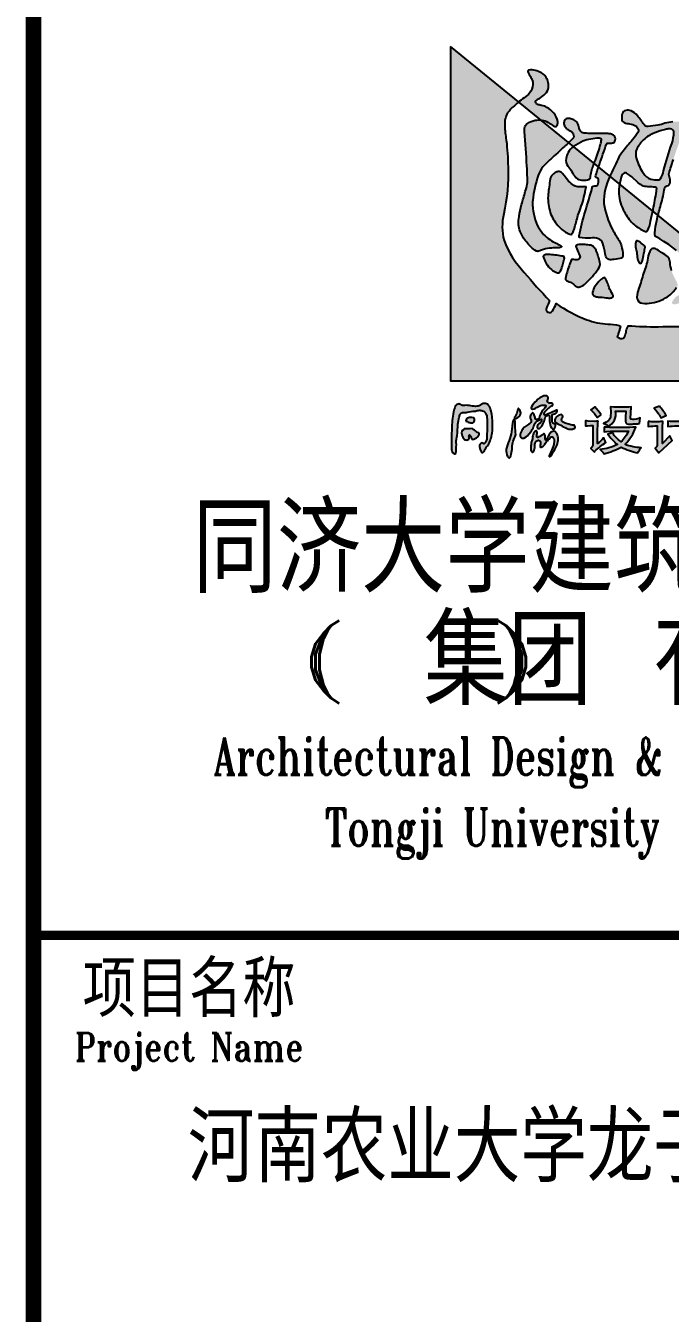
# Model space of a CAD drawing. Header units: millimetres. Extents: x 2998490 to 15040601, y 444546 to 7822218.
# Drawn here: x 14234667 to 14238809, y 7514736 to 7523007 of the extents above; entities that cross this region are included whole.
import ezdxf
from ezdxf.enums import TextEntityAlignment as Align

# ---------------------------------------------------------------- set-up
doc = ezdxf.new("R2010")
doc.units = ezdxf.units.MM
doc.header["$LTSCALE"] = 2000
doc.layers.add('图框', color=7, linetype='Continuous')
doc.styles.add('TKZ1_tjhts.shx', font='tjromant.shx', dxfattribs={"bigfont": 'tjhts.shx'})
doc.styles.add('TKZ2_tjkts.shx', font='tjromant.shx', dxfattribs={"bigfont": 'tjkts.shx'})

# ---------------------------------------------------------------- blocks, each defined once
blk = doc.blocks.new('TJAD_TK_LOGO')
for points in [[(0.3088, 0.2387, -0.055111), (0.2978, 0.218, -0.399817), (0.2889, 0.2131, -0.15154), (0.2813, 0.2164, -0.301448), (0.2805, 0.2256, 0.010306), (0.2893, 0.248, -0.01851), (0.2158, 0.3296, -0.103184), (0.1567, 0.4231, -0.120959), (0.1559, 0.5005, 0.063512), (0.1683, 0.6375, 0.024265), (0.1633, 0.7157, -0.039016), (0.1589, 0.7586, -0.148803), (0.1672, 0.7952, -0.063522), (0.1899, 0.8185, -0.021561), (0.1991, 0.8269), (0, 0.9887), (0, 0.0136), (1.2, 0.0136), (0.9015, 0.2562, -0.02734), (0.8698, 0.2318, -0.056811), (0.8015, 0.1955, -0.043653), (0.7428, 0.1781, 0.070224), (0.7398, 0.1676, -0.155586), (0.7336, 0.1464, -0.268078), (0.7145, 0.1445, 0.046034), (0.7138, 0.1514, -0.10837), (0.7157, 0.158, 0.067272), (0.7193, 0.1723, 0.007869), (0.606, 0.1714, -0.018474), (0.519, 0.1742, 0.089356), (0.5135, 0.1595, -0.084297), (0.509, 0.1441, -0.378712), (0.4979, 0.1366, -0.129516), (0.4872, 0.1418, 0.010082), (0.4893, 0.1483, -0.06366), (0.4927, 0.1585, -0.047427), (0.496, 0.17, 0.412458), (0.4928, 0.175, 0.04646), (0.4591, 0.1791, -0.083304), (0.3984, 0.1918, -0.056916)], [(0.2775, 0.8514, 0.150805), (0.2864, 0.8696, 0.118181), (0.2844, 0.888, 0.061251), (0.2779, 0.9015, 0.110829), (0.2658, 0.9118, 0.065976), (0.2483, 0.9188, 0.129921), (0.2287, 0.9197, 0.40681), (0.2264, 0.9157, 0.07663), (0.2303, 0.907, -0.019502), (0.2369, 0.8958, -0.085799), (0.2406, 0.8843, -0.150999), (0.2351, 0.8585, -0.086307), (0.2248, 0.8465, -0.019332), (0.2062, 0.8326, 0.015742), (0.1991, 0.8269), (0.2636, 0.7745, -0.014783), (0.2672, 0.7742, -0.092021), (0.2852, 0.7675, -0.021612), (0.2992, 0.7583, 0.020501), (0.3016, 0.7569, -0.138406), (0.302, 0.7565, -0.004327), (0.3042, 0.7558, 0.041521), (0.3068, 0.7553, 0.017006), (0.3094, 0.7562, 0.175362), (0.3127, 0.7602, 0.115175), (0.3133, 0.7703, 0.133458), (0.3016, 0.7947, 0.090138), (0.282, 0.8113, 0.068529), (0.2674, 0.8165, -0.013934), (0.2566, 0.8189, -0.201719), (0.2496, 0.8239, -0.378426), (0.2504, 0.8307, -0.084166), (0.2598, 0.8373, 0.070184)], [(0.2636, 0.7745, 0.064867), (0.2476, 0.7736, 0.116531), (0.2256, 0.7646, 0.208218), (0.2161, 0.7503, 0.02194), (0.2164, 0.7413, -0.003556), (0.2234, 0.6402, -0.008585), (0.2249, 0.6059, -0.036626), (0.2244, 0.5869, -0.030322), (0.2188, 0.5654, 0.008639), (0.2079, 0.5277, 0.029199), (0.2005, 0.4927, 0.047639), (0.1991, 0.4689, 0.083135), (0.2032, 0.4501, 0.077424), (0.2218, 0.4185, 0.095524), (0.2514, 0.392, 0.133345), (0.2555, 0.391, 0.037671), (0.266, 0.3945, -0.074764), (0.2892, 0.4005, -0.017227), (0.3115, 0.4018, 0.103318), (0.3238, 0.4034, 0.529251), (0.3243, 0.406, 0.058891), (0.3103, 0.4144, -0.106556), (0.2722, 0.4408, -0.157893), (0.2439, 0.4997, -0.090292), (0.2406, 0.5406, -0.061166), (0.2567, 0.6121, -0.11155), (0.2702, 0.6374, -0.016825), (0.2934, 0.6606, -0.002917), (0.3335, 0.6973, 0.013927), (0.3452, 0.7082)], [(0.4736, 0.7314, 0.018572), (0.4732, 0.7314), (0.4732, 0.7318, 0.06936), (0.4703, 0.733, 0.047212), (0.46, 0.7347, 0.024282), (0.4431, 0.7352, -0.000753), (0.4115, 0.7353, -0.013374), (0.3921, 0.7358, -0.164458), (0.3817, 0.7396, -0.15617), (0.3755, 0.7508, 0.064833), (0.3714, 0.765, 0.17195), (0.3603, 0.7744, 0.077232), (0.3482, 0.7786, 0.099365), (0.3407, 0.7784, 0.128164), (0.3354, 0.7756, 0.199677), (0.3314, 0.766, 0.156287), (0.3348, 0.7545, 0.086381), (0.3434, 0.7463, 0.029794), (0.3514, 0.742, -0.218512), (0.3587, 0.7337, -0.050196), (0.3602, 0.726, -0.223734), (0.3564, 0.7197, -0.013892), (0.3452, 0.7082), (0.3589, 0.6971, -0.00619), (0.3868, 0.7123, -0.093205), (0.4339, 0.7212, -0.103421), (0.4394, 0.72, -0.384925), (0.4409, 0.717, -0.045853), (0.4384, 0.7029, -0.014561), (0.4233, 0.6576, 0.006316), (0.4195, 0.6478), (0.4323, 0.6374, -0.003465), (0.4348, 0.6445, -0.002724), (0.4557, 0.7043, -0.338072), (0.4611, 0.707, 0.005218), (0.4734, 0.7074, 0.309415), (0.4756, 0.7082, 0.132077), (0.4786, 0.7099, 0.147744), (0.4814, 0.7154, 0.135646), (0.4808, 0.7231, 0.18433)]]:
    blk.add_hatch(color=256).paths.add_polyline_path(points)
h = blk.add_hatch(color=256)
h.paths.add_polyline_path([(0.7123, 0.7547, 0.083086), (0.7078, 0.7611, 0.127732), (0.7011, 0.7644, 0.060999), (0.6727, 0.7685, 0.050289), (0.6488, 0.769, 0.061315), (0.6263, 0.7647, -0.058239), (0.6053, 0.759, -0.023274), (0.5769, 0.7559, -0.318074), (0.5654, 0.7615, -0.012807), (0.5459, 0.787, 0.176594), (0.5273, 0.8007, 0.141446), (0.5118, 0.8023, 0.254042), (0.5015, 0.7926, 0.094349), (0.5002, 0.7774, 0.272202), (0.5073, 0.7669, 0.06938), (0.523, 0.7632, -0.099001), (0.5405, 0.7575, -0.173209), (0.5486, 0.7467, -0.244282), (0.547, 0.7377, -0.042049), (0.5309, 0.7159, 0.019533), (0.5043, 0.6835, 0.074328), (0.4889, 0.6592, -0.003717), (0.4656, 0.6104), (0.4938, 0.5874, -0.03259), (0.4985, 0.6073, -0.114709), (0.5043, 0.6174), (0.5072, 0.6195), (0.5091, 0.6202), (0.5118, 0.6201), (0.5142, 0.6193), (0.5231, 0.6138), (0.5294, 0.6085), (0.5482, 0.5915), (0.5545, 0.5865), (0.5549, 0.5865, 0.137325), (0.5628, 0.5817, 0.052206), (0.5812, 0.5795, -0.039081), (0.5963, 0.5784, -0.061234), (0.5998, 0.5775, -0.389955), (0.6022, 0.5741, -0.015439), (0.6014, 0.5665, -0.009793), (0.5919, 0.5135, -0.001555), (0.5909, 0.5086), (0.6061, 0.4962, -0.005675), (0.6129, 0.5218, 0.021764), (0.6244, 0.5699, -0.037231), (0.6265, 0.5785, -0.166808), (0.6296, 0.5808, 0.014415), (0.6366, 0.5837, 0.232872), (0.6415, 0.5909, 0.087887), (0.641, 0.6009, 0.002273), (0.6378, 0.6149, -0.178357), (0.6381, 0.6188, -0.001216), (0.6509, 0.6596, -0.011476), (0.6643, 0.6991, -0.017032), (0.6756, 0.7288, -0.192629), (0.6888, 0.7399, -0.05264), (0.7021, 0.7447, 0.121865), (0.7115, 0.7475, 0.384919)])
h.paths.add_polyline_path([(0.5967, 0.7372, -0.021509), (0.6281, 0.7468, -0.053885), (0.6378, 0.7487, -0.363115), (0.652, 0.7407, -0.093078), (0.646, 0.7046, 0.023125), (0.6222, 0.6265, -0.067346), (0.6135, 0.6034, -0.278742), (0.6057, 0.5995, -0.067064), (0.5855, 0.6021, -0.223721), (0.5632, 0.6194, -0.070697), (0.543, 0.6609, -0.171192), (0.5437, 0.69, -0.090372), (0.5638, 0.7166, -0.097027)], flags=16)
h = blk.add_hatch(color=256)
h.paths.add_polyline_path([(0.4195, 0.6478), (0.3589, 0.6971, 0.122439), (0.3441, 0.6794, 0.077208), (0.3376, 0.6622, 0.221374), (0.3431, 0.6401, -0.044103), (0.3534, 0.6251, 0.092474), (0.3673, 0.6059, 0.149827), (0.383, 0.5987, 0.078107), (0.4006, 0.5996, 0.300992), (0.4085, 0.6066, 0.003448), (0.4116, 0.6244, -0.014936)])
h.paths.add_polyline_path([(0.4481, 0.5312, -0.118411), (0.4656, 0.6104), (0.4323, 0.6374, 0.013731), (0.4236, 0.6091, 0.354128), (0.4255, 0.6066, 0.149403), (0.4255, 0.6062, -0.033756), (0.429, 0.6051, -0.301225), (0.4322, 0.6016, -0.067966), (0.4306, 0.5853, -0.155357), (0.4255, 0.5826, -0.0383), (0.4175, 0.5813, 0.394404), (0.4141, 0.5771, -0.002997), (0.3933, 0.5061, 0.027314), (0.3759, 0.4366, 0.262389), (0.3769, 0.4312, 0.054171), (0.4093, 0.4301, -0.120269), (0.4322, 0.4278, -0.238212), (0.445, 0.4145, -0.030328), (0.4518, 0.3843, 0.177342), (0.4589, 0.3692, 0.189169), (0.4732, 0.3674, 0.024901), (0.4941, 0.3699, 0.43233), (0.5035, 0.3812, 0.054023), (0.4992, 0.4064, 0.072563), (0.4928, 0.4227, -0.024272), (0.4732, 0.4551, -0.09052)])
h.paths.add_polyline_path([(0.5909, 0.5086), (0.4938, 0.5874, 0.02545), (0.492, 0.5716, 0.128799), (0.5009, 0.5201, 0.044216), (0.5216, 0.4843, 0.076323), (0.548, 0.4604, 0.034366), (0.5624, 0.4519, 0.076032), (0.5722, 0.4489, 0.341488), (0.575, 0.4509, 0.069217), (0.5844, 0.4795, 0.009229)])
h.paths.add_polyline_path([(0.6061, 0.4962, 0.003269), (0.6024, 0.4814, 0.051211), (0.5967, 0.4451, 0.204101), (0.5987, 0.435, -0.011598), (0.6232, 0.4203, -0.044991), (0.6598, 0.3936, -0.200983), (0.6695, 0.3801, -0.006426), (0.6785, 0.3385, 0.079721), (0.6871, 0.3112, 0.326464), (0.6907, 0.3094, 0.087838), (0.6948, 0.3111, 0.087656), (0.7146, 0.3317, 0.286319), (0.7196, 0.3603, 0.076349), (0.7011, 0.3885, -0.160397), (0.6755, 0.4398), (0.6755, 0.4398)])
h.paths.add_polyline_path([(0.8517, 0.2966), (0.7903, 0.3465, 0.007087), (0.7769, 0.3013, 0.070922), (0.7741, 0.2754, 0.248353), (0.779, 0.265, 0.199635), (0.7954, 0.2684, -0.006886), (0.8134, 0.2746, 0.05678), (0.8467, 0.293, 0.006803)])
h = blk.add_hatch(color=256)
h.paths.add_polyline_path([(0.393, 0.5629, -0.011586), (0.3965, 0.5787, 0.253288), (0.3961, 0.5791, 0.095247), (0.3878, 0.5795, -0.0106), (0.3763, 0.5795, -0.133876), (0.3608, 0.5833, -0.082431), (0.3451, 0.5964, -0.01622), (0.3317, 0.6124, 0.042319), (0.324, 0.621, 0.140851), (0.3172, 0.6238, 0.145933), (0.3085, 0.6218, 0.038492), (0.302, 0.6178), (0.3016, 0.6178, 0.000616), (0.3, 0.6162, 0.032553), (0.2979, 0.6148, 0.095329), (0.2942, 0.6103, 0.096767), (0.2905, 0.5971, -0.001525), (0.2876, 0.5737, 0.034244), (0.285, 0.5522, 0.085899), (0.2916, 0.5041, 0.097395), (0.3137, 0.4669, 0.083463), (0.3395, 0.445, 0.098864), (0.3517, 0.4407, 0.30663), (0.3559, 0.443, 0.075685), (0.3606, 0.4535, 0.009946), (0.371, 0.4905, -0.023424), (0.3776, 0.5099, 0.034776)])
h.paths.add_polyline_path([(0.3331, 0.3723, 0.321528), (0.3303, 0.3767, 0.021484), (0.2909, 0.382, 0.022843), (0.2815, 0.3822, 0.102534), (0.2763, 0.381, 0.130045), (0.2718, 0.3783, 0.267367), (0.2712, 0.3737, -0.005872), (0.2757, 0.3643, 0.058515), (0.2798, 0.3554, 0.081344), (0.2949, 0.3383, 0.099387), (0.3095, 0.3298, 0.035917), (0.3152, 0.3284, 0.245908), (0.3185, 0.3297, 0.105203), (0.327, 0.3486, -0.034055), (0.3316, 0.3653, 0.056891)])
h.paths.add_polyline_path([(0.4315, 0.3396, 0.245812), (0.436, 0.3593, 0.065072), (0.4255, 0.3925, 0.134826), (0.4253, 0.3934, -0.114996), (0.4251, 0.3945, 0.061748), (0.4182, 0.4045, 0.16919), (0.4099, 0.4088, 0.009694), (0.3932, 0.4108, 0.017654), (0.3823, 0.4116, 0.044621), (0.3745, 0.4112, 0.15913), (0.3675, 0.4082, 0.263058), (0.3666, 0.4036, 0.037983), (0.3754, 0.3845, -0.091013), (0.3784, 0.3745, -0.183458), (0.3763, 0.3696, -0.186991), (0.3705, 0.3666, -0.076588), (0.3638, 0.3668, 0.012233), (0.357, 0.368, 0.175338), (0.3532, 0.367, 0.023216), (0.3404, 0.3302, 0.04069), (0.3358, 0.3123, 0.28537), (0.3389, 0.3059, 0.048651), (0.3472, 0.3023, -0.083296), (0.3595, 0.2951, 0.044689), (0.3674, 0.2887, 0.196761), (0.3781, 0.2876, 0.127879), (0.3954, 0.2982, 0.050671)])
h.paths.add_polyline_path([(0.4633, 0.2851, 0.013244), (0.4608, 0.2933, 0.042352), (0.4538, 0.3106, 0.086452), (0.451, 0.3142, 0.181931), (0.4475, 0.3144, 0.105167), (0.437, 0.3071, 0.063777), (0.4225, 0.2892, 0.079039), (0.415, 0.2726, 0.295118), (0.4173, 0.2626, 0.12746), (0.4262, 0.259, 0.051219), (0.4378, 0.2577, -0.006938), (0.4592, 0.2552, 0.101871), (0.4716, 0.2561, 0.282022), (0.4753, 0.2604, 0.127329), (0.4734, 0.2662), (0.4732, 0.2662, -0.004335)])
h.paths.add_polyline_path([(0.6577, 0.3076, -0.058552), (0.6453, 0.3355, -0.043685), (0.6412, 0.3591, 0.088622), (0.6365, 0.3722, 0.151789), (0.6215, 0.3846, -0.046532), (0.6062, 0.3942, 0.04555), (0.5995, 0.3981, 0.043142), (0.5967, 0.3991), (0.5966, 0.3994, 0.251715), (0.5858, 0.3963, 0.137334), (0.5764, 0.371, -0.022108), (0.5712, 0.349, 0.025269), (0.5573, 0.3052, -0.028381), (0.5499, 0.2836, 0.095667), (0.5444, 0.258, 0.266705), (0.5545, 0.2414, 0.133638), (0.5811, 0.2399, 0.117773), (0.6341, 0.259, 0.081266), (0.6603, 0.2854, 0.080524), (0.6632, 0.2917), (0.6632, 0.292), (0.6636, 0.2924), (0.6636, 0.2952), (0.6632, 0.2952, 0.059624)])
h.paths.add_polyline_path([(0.5675, 0.4064, 0.121011), (0.5636, 0.4099, 0.051248), (0.5498, 0.4198, 0.077555), (0.5447, 0.4219, 0.238499), (0.5422, 0.4212, 0.167798), (0.5412, 0.4181, 0.09655), (0.5414, 0.3999, -0.014406), (0.5433, 0.3923, -0.00033), (0.5454, 0.375, 0.1059), (0.5513, 0.3573, 0.313865), (0.5557, 0.3565, 0.231713), (0.5604, 0.3643, 0.026659), (0.5643, 0.3846, -0.007425), (0.5681, 0.3998, 0.16995)])
h.paths.add_polyline_path([(0.6788, 0.2495, 0.082015), (0.6802, 0.2581, 0.360369), (0.6746, 0.2636, 0.094324), (0.6683, 0.2635, 0.109868), (0.6658, 0.2629, -0.017853), (0.6636, 0.2619), (0.6632, 0.2619, 0.095638), (0.6515, 0.2506, 0.069381), (0.6467, 0.2423, 0.391778), (0.6489, 0.2376, 0.16265), (0.6584, 0.2374, 0.029698), (0.6632, 0.2387), (0.6636, 0.2387, 0.027865), (0.6738, 0.2427, 0.232972)])
h.paths.add_polyline_path([(0.7651, 0.3086, -0.00792), (0.7663, 0.3122, -0.04061), (0.7673, 0.3161, 0.057732), (0.7686, 0.323, 0.231089), (0.7664, 0.3309, 0.223752), (0.7548, 0.3302, 0.032861), (0.7336, 0.3152, -0.012035), (0.7156, 0.3033, 0.160241), (0.7001, 0.2874, 0.160304), (0.6998, 0.2673, 0.221951), (0.7087, 0.2557, 0.080228), (0.7255, 0.2484, 0.124433), (0.7414, 0.2473, 0.177577), (0.7482, 0.2548, 0.06059), (0.7578, 0.2826, -0.013372)])
h = blk.add_hatch(color=256)
h.paths.add_polyline_path([(0.1087, -0.0549, 0.215782), (0.0955, -0.0527, 0.067417), (0.0878, -0.0572, -0.168397), (0.0723, -0.0608, -0.018722), (0.0557, -0.0587, 0.069135), (0.0371, -0.0584, -0.211583), (0.0322, -0.0571, 0.012327), (0.0271, -0.0542, 0.18165), (0.0227, -0.0546, 0.234564), (0.0145, -0.0607, 0.06939), (0.0092, -0.0773, 0.040114), (0.004, -0.1264, 0.00862), (0.0038, -0.1509, 0.034302), (0.0033, -0.1865, 0.240525), (0.0113, -0.1992, 0.151405), (0.014, -0.1995, 0.254247), (0.0165, -0.1924, 0.038225), (0.0174, -0.1663, -0.061608), (0.0194, -0.1463, 0.026815), (0.0223, -0.1127, -0.054652), (0.0257, -0.0929, -0.028262), (0.0289, -0.0835, -0.253686), (0.0385, -0.0789, 0.007206), (0.0489, -0.0782, -0.006599), (0.0729, -0.0746, 0.009999), (0.0841, -0.0723, -0.062381), (0.0934, -0.0735, -0.15567), (0.0993, -0.0771, -0.051163), (0.1052, -0.0853, -0.102101), (0.1065, -0.0911, -0.03095), (0.1072, -0.1291, 0.010088), (0.1069, -0.1503, -0.131285), (0.1038, -0.1627, -0.019629), (0.1006, -0.1683, -0.485137), (0.0962, -0.1696, 0.001583), (0.093, -0.1677, 0.165296), (0.0875, -0.1704, 0.24859), (0.0847, -0.1785, 0.066176), (0.0882, -0.1886, 0.038595), (0.0909, -0.1945, 0.378365), (0.0951, -0.1957, 0.077759), (0.1038, -0.1826, 0.016012), (0.1121, -0.17, 0.054651), (0.1183, -0.1552, 0.087206), (0.1231, -0.1116, 0.064902), (0.1173, -0.0684, 0.144064)])
h.paths.add_polyline_path([(0.0629, -0.0931), (0.0559, -0.0934), (0.0526, -0.0942), (0.0487, -0.0957), (0.0473, -0.0971), (0.0457, -0.0999, 0.333571), (0.0462, -0.1038, 0.045952), (0.0523, -0.1067, 0.064784), (0.0622, -0.1092, 0.210865), (0.0684, -0.1072, 0.127927), (0.0706, -0.102, 0.211886), (0.0696, -0.0958, 0.12013), (0.0674, -0.0941)], flags=17)
h.paths.add_polyline_path([(0.058, -0.146, -0.039434), (0.0609, -0.152, 0.054133), (0.0642, -0.1578, 0.123184), (0.0796, -0.1504, 0.140353), (0.0842, -0.1429, 0.284617), (0.0828, -0.1391, -0.012464), (0.0763, -0.135, 0.016141), (0.0639, -0.1258, -0.029736), (0.0406, -0.1269, -0.149024), (0.0367, -0.13, 0.190304), (0.0335, -0.134, 0.089845), (0.0332, -0.143, 0.171078), (0.0413, -0.1572, 0.249801), (0.0503, -0.1586, 0.378768), (0.055, -0.1529, 0.031236), (0.054, -0.1458), (0.0561, -0.1439)], flags=17)
h.paths.add_polyline_path([(0.1936, -0.0808, -0.130766), (0.1929, -0.0832, -0.049), (0.1889, -0.0904, 0.175351), (0.1867, -0.0955, 0.389375), (0.1886, -0.0971, 0.146359), (0.1966, -0.0935, 0.079034), (0.2024, -0.0886, 0.101244), (0.205, -0.0836, 0.132531), (0.2051, -0.0769, 0.067751), (0.2031, -0.0722, 0.050259), (0.1996, -0.0676, 0.454265), (0.198, -0.0678, 0.06765), (0.196, -0.0731, 0.007561)])
h.paths.add_polyline_path([(0.189, -0.104, 0.313541), (0.1862, -0.1002, 0.335576), (0.1832, -0.1018, 0.015792), (0.1784, -0.1349, -0.057755), (0.1712, -0.1608, 0.000363), (0.1628, -0.1859, 0.094511), (0.1671, -0.2072, 0.230423), (0.1705, -0.2113, 0.369117), (0.1764, -0.2058, 0.039319), (0.18, -0.1854, -0.109188), (0.1887, -0.1489, 0.00425), (0.1908, -0.1434, 0.032369), (0.1887, -0.118, -0.025515)])
h.paths.add_polyline_path([(0.251, -0.0452, 0.093827), (0.2363, -0.0633, 0.302072), (0.2373, -0.0679, 0.296548), (0.2444, -0.0681, 0.04254), (0.259, -0.0604, -0.129019), (0.2753, -0.0571, -0.117204), (0.2785, -0.0581, -0.328405), (0.2786, -0.0608, -0.051459), (0.2703, -0.0723, 0.085646), (0.2604, -0.09, 0.031903), (0.2597, -0.0932, -0.315533), (0.2562, -0.0979, -0.134544), (0.2509, -0.099, -0.408117), (0.2479, -0.0961, 0.035639), (0.2445, -0.0851, 0.084333), (0.2416, -0.0806, 0.358627), (0.239, -0.0802, 0.227473), (0.2329, -0.092, 0.148882), (0.235, -0.0994, -0.254787), (0.2358, -0.1059, -0.110418), (0.229, -0.1131, -0.032156), (0.2173, -0.1207, 0.122106), (0.2102, -0.1279, 0.074479), (0.2035, -0.1443, 0.233421), (0.2058, -0.152, 0.316166), (0.2167, -0.1523, 0.122903), (0.2315, -0.1397, 0.056501), (0.2413, -0.1246, -0.025506), (0.2474, -0.11, -0.174643), (0.2597, -0.1006, 0.004602), (0.2657, -0.0979, -0.251477), (0.2643, -0.107, -0.130218), (0.2586, -0.1116, 0.16089), (0.2539, -0.1165, 0.172735), (0.253, -0.123, 0.448793), (0.2607, -0.1246, 0.141971), (0.272, -0.1086, 0.057248), (0.2765, -0.0945, -0.334885), (0.2836, -0.0873, -0.076773), (0.2877, -0.0871, -0.545841), (0.2894, -0.0894, -0.008092), (0.2895, -0.1045, 0.139136), (0.2949, -0.1235, 0.144746), (0.301, -0.1277, 0.355116), (0.3041, -0.1263, 0.046986), (0.3064, -0.118, 0.052614), (0.3072, -0.1148, 0.237681), (0.3057, -0.1128, 0.025436), (0.3015, -0.1114, -0.354836), (0.298, -0.1075, -0.049448), (0.2968, -0.0935, -0.035628), (0.2969, -0.0883, -0.387964), (0.3001, -0.084, -0.009611), (0.3071, -0.0814, 0.187317), (0.3113, -0.0778, 0.232403), (0.3115, -0.0721, 0.143525), (0.3105, -0.0719, 0.022411), (0.2879, -0.0821, -0.00319), (0.2795, -0.086, -0.206179), (0.276, -0.0863, -0.165764), (0.2735, -0.0838, -0.217969), (0.274, -0.0802, -0.110096), (0.2841, -0.0684, -0.031862), (0.2964, -0.0594, 0.078929), (0.2994, -0.0567, 0.264707), (0.2996, -0.0548, 0.034215), (0.298, -0.0525, 0.174735), (0.2957, -0.0516, 0.001752), (0.2917, -0.0518, -0.177458), (0.2867, -0.0505, -0.140307), (0.2831, -0.0469, -0.275752), (0.2842, -0.0412, 0.167681), (0.2852, -0.035, 0.301407), (0.2787, -0.0302, 0.08311), (0.273, -0.0304, 0.130737)])
h.paths.add_polyline_path([(0.3265, -0.1185, 0.027579), (0.3434, -0.1267, 0.154526), (0.3537, -0.1275, 0.082415), (0.3631, -0.1246, 0.312986), (0.3634, -0.1187, 0.221824), (0.3602, -0.1161, 0.031656), (0.355, -0.1158, -0.00721), (0.3422, -0.1122, -0.071904), (0.3274, -0.106, -0.267193), (0.324, -0.1005, -0.023267), (0.3278, -0.0922, 0.395574), (0.3247, -0.0851, 0.188464), (0.3166, -0.0869, 0.051998), (0.3107, -0.0902, 0.108508), (0.3062, -0.0972, 0.200123), (0.3045, -0.1041, 0.191616), (0.3078, -0.1086, -0.01282)])
h.paths.add_polyline_path([(0.3061, -0.1345, 0.188222), (0.2987, -0.1344, 0.20573), (0.2909, -0.1393, 0.018376), (0.2852, -0.1492, -0.117409), (0.2773, -0.1592, -0.060927), (0.2765, -0.1465, 0.215117), (0.2745, -0.1419, 0.470033), (0.2699, -0.1433, -0.045545), (0.2616, -0.1486, -0.074224), (0.2553, -0.1514, -0.568137), (0.252, -0.1485, -0.07678), (0.2526, -0.1441, 0.100197), (0.2529, -0.1346, 0.387299), (0.2502, -0.1327, 0.118665), (0.2478, -0.1338, 0.185429), (0.2406, -0.1469, -0.018374), (0.2387, -0.1583, 0.026924), (0.2355, -0.1694, -0.013447), (0.2349, -0.18, 0.097057), (0.2361, -0.1921, 0.277047), (0.2398, -0.1951, 0.192921), (0.2429, -0.1932, 0.125735), (0.2464, -0.1796, -0.084178), (0.2486, -0.1648, -0.292454), (0.2566, -0.1598, -0.427415), (0.2627, -0.1662, -0.039723), (0.2621, -0.1773, 0.744354), (0.2674, -0.1794, 0.173973), (0.2753, -0.1721, -0.079593), (0.2831, -0.1615, 0.037997), (0.2923, -0.1518, -0.536451), (0.3002, -0.1519, -0.220641), (0.3027, -0.1657, -0.033334), (0.3, -0.1785, -0.02197), (0.2922, -0.1962, -0.036413), (0.288, -0.2042, 0.059035), (0.2879, -0.2046, 0.221247), (0.2894, -0.2077, 0.229092), (0.2907, -0.2079, 0.104052), (0.2938, -0.2056, 0.039622), (0.3034, -0.1893, 0.031663), (0.3116, -0.1728, 0.083922), (0.3151, -0.1559, 0.095464), (0.3114, -0.1418, 0.118136)])
h.paths.add_polyline_path([(0.4291, -0.0935), (0.4405, -0.0853, 0.028783), (0.4221, -0.0627), (0.4102, -0.0715, -0.06685)])
h.paths.add_polyline_path([(0.4215, -0.1047), (0.4022, -0.1042), (0.3969, -0.1036), (0.3948, -0.1036), (0.3948, -0.1181), (0.4007, -0.1176), (0.4092, -0.1169), (0.4158, -0.1168), (0.4158, -0.1709, -0.223037), (0.4102, -0.1829, -0.003297), (0.4095, -0.1842), (0.42, -0.1936, 0.201777), (0.4221, -0.1917, -0.033526), (0.4536, -0.1659, -0.02738), (0.4473, -0.1527, -0.067274), (0.4298, -0.1697, -0.004515), (0.43, -0.112, -0.051491), (0.4312, -0.1036)])
h.paths.add_polyline_path([(0.4681, -0.0776), (0.4676, -0.0915, -0.202539), (0.4614, -0.1024, -0.066868), (0.4473, -0.1105, -0.101276), (0.4613, -0.1193, 0.145344), (0.4788, -0.1017, 0.140249), (0.4824, -0.0753, -0.003162), (0.5118, -0.0753, -0.016144), (0.5113, -0.0906, 0.052901), (0.5122, -0.1087, 0.214665), (0.5146, -0.1118, 0.093296), (0.5153, -0.1118, 0.137117), (0.5238, -0.1126, 0.000424), (0.5373, -0.1123, 0.022294), (0.5517, -0.1112), (0.5538, -0.0948), (0.5502, -0.0961), (0.5458, -0.0974), (0.5419, -0.0985), (0.5363, -0.0994), (0.5323, -0.0995), (0.5266, -0.0985), (0.5261, -0.0963), (0.5266, -0.0805), (0.5279, -0.0627), (0.5208, -0.0631), (0.5109, -0.0633), (0.4981, -0.0633), (0.4859, -0.0633), (0.4771, -0.0632), (0.4669, -0.0627)])
h.paths.add_polyline_path([(0.5056, -0.1225, -0.002263), (0.4652, -0.1224, -0.028919), (0.4487, -0.1207), (0.4487, -0.1351), (0.4568, -0.134), (0.467, -0.1332, -0.001197), (0.5012, -0.1332, 0.000411), (0.5195, -0.1332, -0.117897), (0.4977, -0.1647, -0.081518), (0.4732, -0.1382), (0.4592, -0.142, 0.067412), (0.4873, -0.1722, -0.099344), (0.4368, -0.1867, -0.117302), (0.4487, -0.1993, 0.051291), (0.4985, -0.1798, 0.052048), (0.5475, -0.1968, -0.102524), (0.5573, -0.1817, -0.086164), (0.5097, -0.1716, 0.112398), (0.5412, -0.1212, -0.018709)])
h.paths.add_polyline_path([(0.6036, -0.1181), (0.6036, -0.1747, -0.094232), (0.598, -0.1829), (0.6085, -0.1968), (0.647, -0.1609), (0.64, -0.147), (0.619, -0.1691), (0.619, -0.1241, -0.058001), (0.6207, -0.1057, 0.319569), (0.6199, -0.1049, 0.045142), (0.6064, -0.1062, 0.020451), (0.5944, -0.1061, -0.034776), (0.5777, -0.1049), (0.5777, -0.1193, -0.030546)])
h.paths.add_polyline_path([(0.6099, -0.0601), (0.5952, -0.0664, -0.049542), (0.6141, -0.0941), (0.6302, -0.0872, 0.030356)])
h.paths.add_polyline_path([(0.6595, -0.1054, -0.019379), (0.6351, -0.1042), (0.6351, -0.1193, -0.02608), (0.6603, -0.1181), (0.682, -0.1181), (0.682, -0.1729, -0.021278), (0.6806, -0.2012), (0.6974, -0.2012, -0.017067), (0.6967, -0.1716), (0.6967, -0.1181), (0.7148, -0.1181, -0.024313), (0.7409, -0.1193), (0.7409, -0.1042, -0.018656), (0.7103, -0.1055), (0.6967, -0.1055), (0.6967, -0.0765, -0.143011), (0.7016, -0.0589, 0.162811), (0.697, -0.0572, 0.035376), (0.6847, -0.0564, 0.004148), (0.6806, -0.0564, -0.046173), (0.6819, -0.0675, -0.00345), (0.682, -0.1055, -0.001359)])
h.paths.add_polyline_path([(0.7665, -0.0695), (0.7665, -0.0854), (0.8078, -0.0854), (0.8078, -0.2004), (0.8257, -0.2004), (0.8257, -0.0854), (0.867, -0.0854), (0.867, -0.0695)])
h.paths.add_polyline_path([(0.9301, -0.1569, -0.040499), (0.9291, -0.1744, -0.3078), (0.915, -0.1875, -0.189438), (0.8973, -0.1845, -0.186489), (0.89, -0.1721, -0.07743), (0.8894, -0.158), (0.8723, -0.158, 0.198241), (0.8816, -0.1938, 0.214326), (0.9098, -0.2039, 0.249549), (0.9415, -0.1907, 0.135294), (0.948, -0.1641), (0.948, -0.0695), (0.9301, -0.0695)])
h.paths.add_polyline_path([(1.0285, -0.0695), (1.0088, -0.0695), (0.9602, -0.2004), (0.9786, -0.2004), (0.9926, -0.1613), (1.0441, -0.1613), (1.0579, -0.2004), (1.0772, -0.2004)])
h.paths.add_polyline_path([(1.0186, -0.0882), (1.0389, -0.146), (0.9981, -0.146)], flags=16)
h.paths.add_polyline_path([(1.0908, -0.0695), (1.0908, -0.2004), (1.1399, -0.2004, 0.229129), (1.182, -0.1827, 0.179316), (1.1971, -0.1343, 0.181564), (1.1826, -0.0858, 0.220204), (1.1406, -0.0695)])
h.paths.add_polyline_path([(1.1086, -0.0846), (1.1391, -0.0846, -0.337188), (1.1746, -0.1078, -0.124189), (1.1773, -0.1517, -0.40123), (1.1391, -0.1844), (1.1086, -0.1844)], flags=16)
blk.add_lwpolyline([(0, 0.9887), (0, 0.0136), (1.2, 0.0136)], close=True)
for points in [[(0.6598, 0.3936, 0.044991), (0.6232, 0.4203, 0.011598), (0.5987, 0.435, -0.204101), (0.5967, 0.4451, -0.051211), (0.6024, 0.4814, -0.008944), (0.6129, 0.5218, 0.021764), (0.6244, 0.5699, -0.037231), (0.6265, 0.5785, -0.166808), (0.6296, 0.5808, 0.014415), (0.6366, 0.5837, 0.232872), (0.6415, 0.5909, 0.087887), (0.641, 0.6009, 0.002324), (0.6377, 0.6152, -0.163549), (0.6381, 0.6188, -0.001216), (0.6509, 0.6596, -0.011476)], [(0.6488, 0.769, 0.061315), (0.6263, 0.7647, -0.058239), (0.6053, 0.759, -0.023274), (0.5769, 0.7559, -0.318074), (0.5654, 0.7615, -0.012807), (0.5459, 0.787, 0.176594), (0.5273, 0.8007, 0.141446), (0.5118, 0.8023, 0.254042), (0.5015, 0.7926, 0.094349), (0.5002, 0.7774, 0.272202), (0.5073, 0.7669, 0.06938), (0.523, 0.7632, -0.099001), (0.5405, 0.7575, -0.176084), (0.5487, 0.7465, -0.238335), (0.547, 0.7377, -0.042049), (0.5309, 0.7159, 0.019533), (0.5043, 0.6835, 0.074328), (0.4889, 0.6592, -0.003717), (0.4656, 0.6104, 0.118412), (0.4481, 0.5312, 0.09052), (0.4732, 0.4551, 0.024272), (0.4928, 0.4227, -0.072563), (0.4992, 0.4064, -0.054023), (0.5035, 0.3812, -0.43233), (0.4941, 0.3699, -0.024901), (0.4732, 0.3674, -0.189169), (0.4589, 0.3692, -0.177342), (0.4518, 0.3843, 0.030328), (0.445, 0.4145, 0.238212), (0.4322, 0.4278, 0.120269), (0.4093, 0.4301, -0.054171), (0.3769, 0.4312, -0.262389), (0.3759, 0.4366, -0.027314), (0.3933, 0.5061, 0.002997), (0.4141, 0.5771, -0.42145), (0.4179, 0.5814, 0.036527), (0.4255, 0.5826, 0.155357), (0.4306, 0.5853, 0.067966), (0.4322, 0.6016, 0.301225), (0.429, 0.6051, 0.033756), (0.4255, 0.6062, -0.149403), (0.4255, 0.6066, -0.354128), (0.4236, 0.6091, -0.017197), (0.4348, 0.6445, -0.010154), (0.4348, 0.6445, -0.002724), (0.4557, 0.7043, -0.338072), (0.4611, 0.707, 0.005218), (0.4734, 0.7074, 0.309415), (0.4756, 0.7082, 0.132077), (0.4786, 0.7099, 0.147744), (0.4814, 0.7154, 0.135646), (0.4808, 0.7231, 0.18433), (0.4736, 0.7314, 0.018572), (0.4732, 0.7314), (0.4732, 0.7318, 0.071117), (0.4702, 0.733, 0.046841), (0.46, 0.7347, 0.024282), (0.4431, 0.7352, -0.000753), (0.4115, 0.7353, -0.013374), (0.3921, 0.7358, -0.164458), (0.3817, 0.7396, -0.15617), (0.3755, 0.7508, 0.064833), (0.3714, 0.765, 0.17195), (0.3603, 0.7744, 0.077232), (0.3482, 0.7786, 0.099365), (0.3407, 0.7784, 0.128164), (0.3354, 0.7756, 0.199677), (0.3314, 0.766, 0.156287), (0.3348, 0.7545, 0.086381), (0.3434, 0.7463, 0.029794), (0.3514, 0.742, -0.218512), (0.3587, 0.7337, -0.050196), (0.3602, 0.726, -0.223734), (0.3564, 0.7197, -0.027824), (0.3335, 0.6973, 0.002917), (0.2934, 0.6606, 0.016825), (0.2702, 0.6374, 0.11155), (0.2567, 0.6121, 0.061166), (0.2406, 0.5406, 0.090292), (0.2439, 0.4997, 0.157893), (0.2722, 0.4408, 0.106556), (0.3103, 0.4144, -0.057352), (0.324, 0.4062, -0.620281), (0.3238, 0.4034, -0.103318), (0.3115, 0.4018, 0.017227), (0.2892, 0.4005, 0.074764), (0.266, 0.3945, -0.037671), (0.2555, 0.391, -0.146442), (0.2511, 0.3922, -0.094541), (0.2218, 0.4185, -0.075684), (0.2035, 0.4493, -0.086697), (0.1991, 0.4689, -0.047639), (0.2005, 0.4927, -0.029199), (0.2079, 0.5277, -0.008639), (0.2188, 0.5654, 0.030322), (0.2244, 0.5869, 0.036626), (0.2249, 0.6059, 0.008585), (0.2234, 0.6402, 0.003541), (0.2164, 0.7409, -0.022961), (0.2161, 0.7503, -0.208218), (0.2256, 0.7646, -0.116531), (0.2476, 0.7736, -0.079727), (0.2672, 0.7742, -0.092021), (0.2852, 0.7675, -0.021612), (0.2992, 0.7583, 0.020501), (0.3016, 0.7569, -0.138406), (0.302, 0.7565, -0.004327), (0.3042, 0.7558, 0.041521), (0.3068, 0.7553, 0.017006), (0.3094, 0.7562, 0.218913), (0.313, 0.7614, 0.100805), (0.3133, 0.7703, 0.133458), (0.3016, 0.7947, 0.090138), (0.282, 0.8113, 0.068529), (0.2674, 0.8165, -0.013934), (0.2566, 0.8189, -0.201719), (0.2496, 0.8239, -0.33618), (0.2499, 0.8301, -0.089843), (0.2598, 0.8373, 0.067656), (0.2769, 0.8508, 0.15691), (0.2864, 0.8696, 0.118181), (0.2844, 0.888, 0.061251), (0.2779, 0.9015, 0.110829), (0.2658, 0.9118, 0.065976), (0.2483, 0.9188, 0.126476), (0.2292, 0.9198, 0.453262), (0.2264, 0.9157, 0.07663), (0.2303, 0.907, -0.019502), (0.2369, 0.8958, -0.085799), (0.2406, 0.8843, -0.150999), (0.2351, 0.8585, -0.086307), (0.2248, 0.8465, -0.019332), (0.2062, 0.8326, 0.037315), (0.1899, 0.8185, 0.063522), (0.1672, 0.7952, 0.148803), (0.1589, 0.7586, 0.039016), (0.1633, 0.7157, -0.024265), (0.1683, 0.6375, -0.063512), (0.1559, 0.5005, 0.120959), (0.1567, 0.4231, 0.103184), (0.2158, 0.3296, 0.01851), (0.2893, 0.248, -0.010306), (0.2805, 0.2256, 0.301448), (0.2813, 0.2164, 0.15154), (0.2889, 0.2131, 0.399817), (0.2978, 0.218, 0.055111), (0.3088, 0.2387, 0.056916), (0.3984, 0.1918, 0.083304), (0.4591, 0.1791, -0.046418), (0.4928, 0.175, -0.509372), (0.4955, 0.1688, 0.042269), (0.4927, 0.1585, 0.06366), (0.4893, 0.1483, -0.010082), (0.4872, 0.1418, 0.129516), (0.4979, 0.1366, 0.378712), (0.509, 0.1441, 0.084297), (0.5135, 0.1595, -0.089356), (0.519, 0.1742, 0.018474), (0.606, 0.1714, -0.007869), (0.7193, 0.1723, -0.067272)], [(0.4339, 0.7212, 0.093231), (0.3868, 0.7123, 0.00619), (0.3589, 0.6971, 0.122439), (0.3441, 0.6794, 0.077208), (0.3376, 0.6622, 0.223971), (0.3433, 0.6399, -0.043458), (0.3534, 0.6251, 0.092474), (0.3673, 0.6059, 0.149827), (0.383, 0.5987, 0.078107), (0.4006, 0.5996, 0.300992), (0.4085, 0.6066, 0.003448), (0.4116, 0.6244, -0.021253), (0.4233, 0.6576, 0.014561), (0.4384, 0.7029, 0.045853), (0.4409, 0.717, 0.360509), (0.4396, 0.7199, 0.107188), (0.4339, 0.7212, -16745.559379)], [(0.6281, 0.7468, 0.021509), (0.5967, 0.7372, 0.097027), (0.5638, 0.7166, 0.090372), (0.5437, 0.69, 0.169889), (0.5429, 0.6611, 0.071038), (0.5632, 0.6194, 0.223721), (0.5855, 0.6021, 0.067064), (0.6057, 0.5995, 0.278742), (0.6135, 0.6034, 0.067346), (0.6222, 0.6265, -0.023125), (0.646, 0.7046, 0.093078), (0.652, 0.7407, 0.363115), (0.6378, 0.7487, 0.053885), (0.6281, 0.7468, 6.810958)], [(0.3961, 0.5791, 0.094892), (0.3878, 0.5795, -0.0106), (0.3763, 0.5795, -0.133876), (0.3608, 0.5833, -0.082431), (0.3451, 0.5964, -0.01622), (0.3317, 0.6124, 0.042319), (0.324, 0.621, 0.140851), (0.3172, 0.6238, 0.145933), (0.3085, 0.6218, 0.038492), (0.302, 0.6178), (0.3016, 0.6178, 0.000616), (0.3, 0.6162, 0.031804), (0.298, 0.6148, 0.096292), (0.2942, 0.6103, 0.096767), (0.2905, 0.5971, -0.001525), (0.2876, 0.5737, 0.034244), (0.285, 0.5522, 0.085899), (0.2916, 0.5041, 0.097395), (0.3137, 0.4669, 0.083463), (0.3395, 0.445, 0.098864), (0.3517, 0.4407, 0.30663), (0.3559, 0.443, 0.075685), (0.3606, 0.4535, 0.009946), (0.371, 0.4905, -0.023424), (0.3776, 0.5099, 0.034776), (0.393, 0.5629, -0.011586), (0.3965, 0.5787, 0.266953), (0.3961, 0.5791, -9.367818)], [(0.5963, 0.5784, 0.039081), (0.5812, 0.5795, -0.052206), (0.5628, 0.5817, -0.137325), (0.5549, 0.5865), (0.5545, 0.5865), (0.5482, 0.5915), (0.5294, 0.6085), (0.5231, 0.6138), (0.5142, 0.6193), (0.5118, 0.6201), (0.5091, 0.6202), (0.5072, 0.6195), (0.5043, 0.6174, 0.11368), (0.4985, 0.6074, 0.058255), (0.492, 0.5716, 0.128799), (0.5009, 0.5201, 0.044216), (0.5216, 0.4843, 0.076323), (0.548, 0.4604, 0.034366), (0.5624, 0.4519, 0.072238), (0.5717, 0.449, 0.392565), (0.575, 0.4509, 0.069217), (0.5844, 0.4795, 0.010784), (0.5919, 0.5135, 0.009793), (0.6014, 0.5665, 0.015439), (0.6022, 0.5741, 0.389955), (0.5998, 0.5775, 0.061234), (0.5963, 0.5784, -16.613237)], [(0.5636, 0.4099, 0.051248), (0.5498, 0.4198, 0.074352), (0.545, 0.4219, 0.258738), (0.5422, 0.4212, 0.167798), (0.5412, 0.4181, 0.09655), (0.5414, 0.3999, -0.014406), (0.5433, 0.3923, -0.00033), (0.5454, 0.375, 0.1059), (0.5513, 0.3573, 0.313865), (0.5557, 0.3565, 0.231713), (0.5604, 0.3643, 0.026659), (0.5643, 0.3846, -0.007268), (0.568, 0.3995, 0.17843), (0.5675, 0.4064, 0.121011), (0.5636, 0.4099, -4.005973)], [(0.3303, 0.3767, 0.021484), (0.2909, 0.382, 0.022843), (0.2815, 0.3822, 0.102534), (0.2763, 0.381, 0.130045), (0.2718, 0.3783, 0.297474), (0.2714, 0.3732, -0.00558), (0.2757, 0.3643, 0.058515), (0.2798, 0.3554, 0.081344), (0.2949, 0.3383, 0.099387), (0.3095, 0.3298, 0.035917), (0.3152, 0.3284, 0.291616), (0.3189, 0.3302, 0.101893), (0.327, 0.3486, -0.0334), (0.3315, 0.3649, 0.055709), (0.333, 0.3718, 0.351699), (0.3303, 0.3767, 0.192035)], [(0.3745, 0.4112, 0.15913), (0.3675, 0.4082, 0.288408), (0.3667, 0.4032, 0.037176), (0.3754, 0.3845, -0.091013), (0.3784, 0.3745, -0.183458), (0.3763, 0.3696, -0.186991), (0.3705, 0.3666, -0.073503), (0.3641, 0.3668, 0.012051), (0.3574, 0.3679, 0.191959), (0.3532, 0.367, 0.023216), (0.3404, 0.3302, 0.04069), (0.3358, 0.3123, 0.28537), (0.3389, 0.3059, 0.048651), (0.3472, 0.3023, -0.083296), (0.3595, 0.2951, 0.044689), (0.3674, 0.2887, 0.196761), (0.3781, 0.2876, 0.127879), (0.3954, 0.2982, 0.050671), (0.4315, 0.3396, 0.245812), (0.436, 0.3593, 0.065072), (0.4255, 0.3925, 0.14855), (0.4253, 0.3935, -0.105311), (0.4251, 0.3945, 0.061748), (0.4182, 0.4045, 0.172152), (0.4097, 0.4088, 0.009599), (0.3932, 0.4108, 0.017654), (0.3823, 0.4116, 0.044621), (0.3745, 0.4112, 14.039162)], [(0.5995, 0.3981, 0.043142), (0.5967, 0.3991), (0.5966, 0.3994, 0.251715), (0.5858, 0.3963, 0.137334), (0.5764, 0.371, -0.022108), (0.5712, 0.349, 0.025269), (0.5573, 0.3052, -0.028381), (0.5499, 0.2836, 0.095667), (0.5444, 0.258, 0.266705), (0.5545, 0.2414, 0.133638), (0.5811, 0.2399, 0.117773), (0.6341, 0.259, 0.081266), (0.6603, 0.2854, 0.080524)], [(0.6453, 0.3355, -0.043685), (0.6412, 0.3591, 0.088622), (0.6365, 0.3722, 0.151789), (0.6215, 0.3846, -0.046532), (0.6062, 0.3942, 0.04555), (0.5995, 0.3981, -0.637022)], [(0.4475, 0.3144, 0.105167), (0.437, 0.3071, 0.063777), (0.4225, 0.2892, 0.079039), (0.415, 0.2726, 0.295118), (0.4173, 0.2626, 0.12746), (0.4262, 0.259, 0.051219), (0.4378, 0.2577, -0.006938), (0.4592, 0.2552, 0.096731), (0.471, 0.2559, 0.313514), (0.4753, 0.2604, 0.118262), (0.4736, 0.2658), (0.4736, 0.2661), (0.4732, 0.2662, -0.004335), (0.4633, 0.2851, 0.013244), (0.4608, 0.2933, 0.040921), (0.4541, 0.31, 0.09847), (0.451, 0.3142, 0.181931), (0.4475, 0.3144, 6.785247)], [(0.1979, -0.068, 0.064778), (0.196, -0.0731, 0.007561), (0.1936, -0.0808, -0.130766), (0.1929, -0.0832, -0.049), (0.1889, -0.0904, 0.145283), (0.1868, -0.0946, 0.551757), (0.1886, -0.0971, 0.146359), (0.1966, -0.0935, 0.079034), (0.2024, -0.0886, 0.101244), (0.205, -0.0836, 0.132531), (0.2051, -0.0769, 0.09128), (0.2022, -0.0707, 0.033188), (0.1998, -0.0677, 0.58845), (0.1979, -0.068, 1.283189)], [(0.4405, -0.0853, 0.028783), (0.4221, -0.0627), (0.4102, -0.0715, -0.06685), (0.4291, -0.0935), (0.4405, -0.0853)], [(0.6099, -0.0601), (0.5952, -0.0664, -0.049542), (0.6141, -0.0941), (0.6302, -0.0872, 0.030356), (0.6099, -0.0601, -0.367543)], [(0.7016, -0.0589, 0.162811), (0.697, -0.0572, 0.035376), (0.6847, -0.0564, 0.004148), (0.6806, -0.0564, -0.046173), (0.6819, -0.0675, -0.00345), (0.682, -0.1055, -0.001359), (0.6595, -0.1054, -0.019379), (0.6351, -0.1042), (0.6351, -0.1193, -0.02608), (0.6603, -0.1181), (0.682, -0.1181), (0.682, -0.1729, -0.021278), (0.6806, -0.2012), (0.6974, -0.2012, -0.017067), (0.6967, -0.1716), (0.6967, -0.1181), (0.7151, -0.1181, -0.024106), (0.7409, -0.1193), (0.7409, -0.1042, -0.018656), (0.7103, -0.1055), (0.6967, -0.1055), (0.6967, -0.0765, -0.143011), (0.7016, -0.0589, -0.556347)], [(0.0674, -0.0941), (0.0629, -0.0931), (0.0559, -0.0934), (0.0526, -0.0942), (0.0487, -0.0957), (0.0473, -0.0971), (0.0457, -0.0999), (0.0457, -0.0999, 0.333571), (0.0462, -0.1038, 0.045952), (0.0523, -0.1067, 0.064784), (0.0622, -0.1092, 0.210865), (0.0684, -0.1072, 0.127927), (0.0706, -0.102, 0.211886), (0.0696, -0.0958, 0.12013), (0.0674, -0.0941, 0.205248)], [(0.1832, -0.1018, 0.015792), (0.1784, -0.1349, -0.057755), (0.1712, -0.1608, 0.000363), (0.1628, -0.1859, 0.094511), (0.1671, -0.2072, 0.230423), (0.1705, -0.2113, 0.369117), (0.1764, -0.2058, 0.039319), (0.18, -0.1854, -0.109188), (0.1887, -0.1489, 0.00425), (0.1908, -0.1434, 0.032369), (0.1887, -0.118, -0.024093), (0.189, -0.1048, 0.365167), (0.1862, -0.1002, 0.335576), (0.1832, -0.1018, -4.82272)], [(0.324, -0.1005, -0.023267), (0.3278, -0.0922, 0.395574), (0.3247, -0.0851, 0.188464), (0.3166, -0.0869, 0.051998), (0.3107, -0.0902, 0.108508), (0.3062, -0.0972, 0.200123), (0.3045, -0.1041, 0.239968), (0.3091, -0.1093, -0.011966), (0.3265, -0.1185, 0.026796), (0.3429, -0.1265, 0.16248), (0.3537, -0.1275, 0.082415), (0.3631, -0.1246, 0.312986), (0.3634, -0.1187, 0.221824), (0.3602, -0.1161, 0.031656), (0.355, -0.1158, -0.00721), (0.3422, -0.1122, -0.071904), (0.3274, -0.106, -0.267193), (0.324, -0.1005, -1.034673)], [(0.4312, -0.1036), (0.4215, -0.1047), (0.4022, -0.1042), (0.3969, -0.1036), (0.3948, -0.1036), (0.3948, -0.1036), (0.3948, -0.1181), (0.4007, -0.1176), (0.4092, -0.1169), (0.4158, -0.1168), (0.4158, -0.171, -0.221898), (0.4102, -0.1829, -0.003297), (0.4095, -0.1842), (0.42, -0.1936, 0.201777), (0.4221, -0.1917, -0.033526), (0.4536, -0.1659, -0.02738), (0.4473, -0.1527, -0.067274), (0.4298, -0.1697, -0.004515), (0.43, -0.112, -0.051491), (0.4312, -0.1036, 1.276431)], [(0.0406, -0.1269), (0.0406, -0.1269, -0.149024), (0.0367, -0.13, 0.190304), (0.0335, -0.134, 0.089845), (0.0332, -0.143, 0.171078), (0.0413, -0.1572, 0.249801), (0.0503, -0.1586, 0.403637), (0.0549, -0.1524, 0.029133), (0.054, -0.1458), (0.0561, -0.1439), (0.058, -0.146, -0.039434), (0.0609, -0.152, 0.054133), (0.0642, -0.1578, 0.123184), (0.0796, -0.1504, 0.129726), (0.084, -0.1436, 0.403849), (0.0819, -0.1386, -0.010847), (0.0763, -0.135, 0.016141), (0.0639, -0.1258, -0.029736), (0.0406, -0.1269, 49.864195)], [(0.2478, -0.1338, 0.185682), (0.2406, -0.1469, -0.018341), (0.2387, -0.1583, 0.026924), (0.2355, -0.1694, -0.013447), (0.2349, -0.18, 0.093363), (0.236, -0.1917, 0.304335), (0.2398, -0.1951, 0.291554), (0.2438, -0.1916, 0.117574), (0.2464, -0.1787, -0.079063), (0.2486, -0.1648, -0.300592), (0.2569, -0.1598, -0.368552), (0.2626, -0.1652, -0.043209), (0.2621, -0.1773, 0.744354), (0.2674, -0.1794, 0.177438), (0.2754, -0.1719, -0.078291), (0.2831, -0.1615, 0.039946), (0.2927, -0.1512, -0.451499), (0.2998, -0.1514, -0.230308), (0.3027, -0.1657, -0.033334), (0.3, -0.1785, -0.02197), (0.2922, -0.1962, -0.034481), (0.2883, -0.2038, 0.327695), (0.2882, -0.2061, 0.128468), (0.2894, -0.2077, 0.229092), (0.2907, -0.2079, 0.151567), (0.2948, -0.2041, 0.035943), (0.3034, -0.1893, 0.031663), (0.3116, -0.1728, 0.083922), (0.3151, -0.1559, 0.095464), (0.3114, -0.1418, 0.118136), (0.3061, -0.1345, 0.188222), (0.2987, -0.1344, 0.20573), (0.2909, -0.1393, 0.021251), (0.2844, -0.1508, -0.101043), (0.2773, -0.1592, -0.060927), (0.2765, -0.1465, 0.215117), (0.2745, -0.1419, 0.470033), (0.2699, -0.1433, -0.045545), (0.2616, -0.1486, -0.074224), (0.2553, -0.1514, -0.417651), (0.2521, -0.1497, -0.097649), (0.2526, -0.1441, 0.097114), (0.253, -0.1349, 0.421439), (0.2502, -0.1327, 0.118665), (0.2478, -0.1338, 0.480434)], [(0.4487, -0.1206), (0.4487, -0.1351), (0.4568, -0.134), (0.467, -0.1332, -0.001197), (0.5012, -0.1332, 0.000411), (0.5195, -0.1332, -0.117897), (0.4977, -0.1647, -0.081518), (0.4732, -0.1382), (0.4592, -0.142, 0.067412), (0.4873, -0.1722, -0.099344), (0.4368, -0.1867, -0.117302), (0.4487, -0.1993, 0.051291), (0.4985, -0.1798, 0.052048), (0.5475, -0.1968, -0.102524), (0.5573, -0.1817, -0.086164), (0.5097, -0.1716, 0.112398), (0.5412, -0.1212, -0.018709), (0.5056, -0.1225, -0.002263), (0.4652, -0.1224, -0.029288), (0.4485, -0.1206, -12.247816)]]:
    blk.add_lwpolyline(points, format="xyb")
for points in [[(0.273, -0.0304, 0.130737), (0.251, -0.0452, 0.088699), (0.2369, -0.0622, 0.387064), (0.2373, -0.0679, 0.296548), (0.2444, -0.0681, 0.04254), (0.259, -0.0604, -0.129019), (0.2753, -0.0571, -0.117204), (0.2785, -0.0581, -0.328405), (0.2786, -0.0608, -0.051459), (0.2703, -0.0723, 0.085646), (0.2604, -0.09, 0.042347), (0.2595, -0.0943, -0.257362), (0.2562, -0.0979, -0.134544), (0.2509, -0.099, -0.408117), (0.2479, -0.0961, 0.033303), (0.2447, -0.0858, 0.096312), (0.2416, -0.0806, 0.428215), (0.2386, -0.0805, 0.197066), (0.233, -0.0907, 0.173607), (0.235, -0.0994, -0.254787), (0.2358, -0.1059, -0.110418), (0.229, -0.1131, -0.032156), (0.2173, -0.1207, 0.123756), (0.2101, -0.1281, 0.067355), (0.2039, -0.1428, 0.278531), (0.2058, -0.152, 0.316166), (0.2167, -0.1523, 0.122903), (0.2315, -0.1397, 0.056501), (0.2413, -0.1246, -0.025506), (0.2474, -0.11, -0.174643), (0.2597, -0.1006, 0.004602), (0.2657, -0.0979, -0.251477), (0.2643, -0.107, -0.130218), (0.2586, -0.1116, 0.16089), (0.2539, -0.1165, 0.172735), (0.253, -0.123, 0.448793), (0.2607, -0.1246, 0.141971), (0.272, -0.1086, 0.060529), (0.2766, -0.0936, -0.306995), (0.2836, -0.0873, -0.076773), (0.2877, -0.0871, -0.332365), (0.2894, -0.0882, -0.00874), (0.2895, -0.1045, 0.139136), (0.2949, -0.1235, 0.144746), (0.301, -0.1277, 0.411443), (0.3043, -0.1258, 0.044065), (0.3064, -0.118, 0.052614), (0.3072, -0.1148, 0.288852), (0.3052, -0.1126, 0.027434), (0.3007, -0.1112, -0.22073), (0.2982, -0.1087, -0.053716), (0.2968, -0.0935, -0.048058), (0.2971, -0.0866, -0.264203), (0.3001, -0.084, -0.009366), (0.3069, -0.0815, 0.189138), (0.3112, -0.0779, 0.23794), (0.3115, -0.0721, 0.298753), (0.3095, -0.0723, 0.021447), (0.2879, -0.0821, -0.00319), (0.2795, -0.086, -0.206179), (0.276, -0.0863, -0.165764), (0.2735, -0.0838, -0.217969), (0.274, -0.0802, -0.110096), (0.2841, -0.0684, -0.031862), (0.2964, -0.0594, 0.078929), (0.2994, -0.0567, 0.347861), (0.2993, -0.0542, 0.026782), (0.298, -0.0525, 0.206765), (0.2952, -0.0516, 0.001894), (0.291, -0.0518, -0.151169), (0.2867, -0.0505, -0.140307), (0.2831, -0.0469, -0.275752), (0.2842, -0.0412, 0.167681), (0.2852, -0.035, 0.301407), (0.2787, -0.0302, 0.08311)], [(0.0841, -0.0723, -0.064608), (0.0938, -0.0736, -0.148081), (0.0993, -0.0771, -0.051163), (0.1052, -0.0853, -0.102101), (0.1065, -0.0911, -0.03095), (0.1072, -0.1291, 0.010316), (0.1069, -0.1508, -0.114991), (0.1044, -0.1617, -0.026322), (0.0999, -0.1693, -0.36855), (0.0962, -0.1696, 0.001583), (0.093, -0.1677, 0.165296), (0.0875, -0.1704, 0.284311), (0.085, -0.1796, 0.058684), (0.0882, -0.1886, 0.035482), (0.0906, -0.194, 0.42388), (0.0951, -0.1957, 0.077759), (0.1038, -0.1826, 0.016012), (0.1121, -0.17, 0.060529), (0.1188, -0.1536, 0.083781), (0.1231, -0.1116, 0.063229), (0.1176, -0.0695, 0.154163), (0.1087, -0.0549, 0.215782), (0.0955, -0.0527, 0.067417), (0.0878, -0.0572, -0.15511), (0.0736, -0.0609, -0.020128), (0.0557, -0.0587, 0.069135), (0.0371, -0.0584, -0.152007), (0.0334, -0.0579, 0.015393), (0.0271, -0.0542, 0.18165), (0.0227, -0.0546, 0.24442), (0.0143, -0.0611, 0.067673), (0.0092, -0.0773, 0.040114), (0.004, -0.1264, 0.00862), (0.0038, -0.1509, 0.034302), (0.0033, -0.1865, 0.219688), (0.0102, -0.1985, 0.224662), (0.014, -0.1995, 0.254247), (0.0165, -0.1924, 0.038225), (0.0174, -0.1663, -0.061608), (0.0194, -0.1463, 0.026815), (0.0223, -0.1127, -0.054652), (0.0257, -0.0929, -0.028262), (0.0289, -0.0835, -0.253686), (0.0385, -0.0789, 0.007206), (0.0489, -0.0782, -0.006599), (0.0729, -0.0746, 0.009999)], [(0.5517, -0.1112), (0.5538, -0.0948), (0.5502, -0.0961), (0.5458, -0.0974), (0.5419, -0.0985), (0.5363, -0.0994), (0.5323, -0.0995), (0.5283, -0.0988), (0.5265, -0.0979), (0.5263, -0.0971), (0.5261, -0.0954), (0.5266, -0.0805), (0.5279, -0.0627), (0.5208, -0.0631), (0.5109, -0.0633), (0.4981, -0.0633), (0.4859, -0.0633), (0.4771, -0.0632), (0.4669, -0.0627), (0.4681, -0.0776), (0.4676, -0.0915, -0.202539), (0.4614, -0.1024, -0.066868), (0.4473, -0.1105, -0.101276), (0.4613, -0.1193, 0.145344), (0.4788, -0.1017, 0.140249), (0.4824, -0.0753, -0.003162), (0.5118, -0.0753), (0.5118, -0.0753, -0.016144), (0.5113, -0.0906, 0.050777), (0.5121, -0.108, 0.255064), (0.5146, -0.1118, 0.093296), (0.5153, -0.1118, 0.137117), (0.5238, -0.1126, 0.000424), (0.5373, -0.1123, 0.022294)], [(0.5777, -0.1049), (0.5777, -0.1193, -0.030546), (0.6036, -0.1181), (0.6036, -0.1747, -0.094232), (0.598, -0.1829), (0.6085, -0.1968), (0.647, -0.1609), (0.64, -0.147), (0.619, -0.1691), (0.619, -0.1241, -0.055814), (0.6205, -0.1063, 0.652499), (0.6196, -0.1049, 0.044194), (0.6064, -0.1062, 0.020451), (0.5944, -0.1061, -0.034776)]]:
    blk.add_lwpolyline(points, format="xyb", close=True)
at = {"style": 'TKZ1_tjhts.shx', "width": 0.7}
for s, p in [('Architectural Design & Research Institute of', (0.6, -1.0814)), ('Tongji University (Group) Co.,Ltd.', (0.6, -1.2887))]:
    blk.add_text(s, height=0.108983, dxfattribs=at).set_placement(p, align=Align.MIDDLE_CENTER)
at = {"layer": '图框', "style": 'TKZ1_tjhts.shx'}
for s, height, p in [('同济大学建筑设计研究院', 0.258835, (0.6, -0.4754)), (' 集团 有限公司', 0.25884, (0.6594, -0.8031))]:
    blk.add_text(s, height=height, dxfattribs=at).set_placement(p, align=Align.MIDDLE_CENTER)
at = {"layer": '图框', "style": 'TKZ1_tjhts.shx', "width": 1.7}
blk.add_text('(  )', height=0.15893, dxfattribs=at).set_placement((-0.44, -0.8747))
blk = doc.blocks.new('TJAD_TK_A0')
at = {"layer": '图框'}
for points, const_width in [([(2072, 389.297), (2072, -431.703)], 1), ([(2072, -127.703), (2152, -127.703)], 0.6)]:
    blk.add_lwpolyline(points, dxfattribs=dict(at, const_width=const_width))
at = {"color": 1, "xscale": 22.02171320475958, "yscale": 22.02171320475958, "zscale": 22.02171320475958}
blk.add_blockref('TJAD_TK_LOGO', (2098.787, -92.377), dxfattribs=at)
at = {"layer": '图框', "style": 'TKZ2_tjkts.shx'}
blk.add_text('项目名称', height=3.6, dxfattribs=at).set_placement((2082, -131.155), align=Align.MIDDLE_CENTER)
at = {"layer": '图框', "style": 'TKZ2_tjkts.shx', "width": 0.8}
blk.add_text('Project Name', height=1.8, dxfattribs=at).set_placement((2082, -134.855), align=Align.MIDDLE_CENTER)

msp = doc.modelspace()

# ---------------------------------------------------------------- block references
at = {"layer": '图框', "xscale": 100, "yscale": 100, "zscale": 100}
msp.add_blockref('TJAD_TK_A0', (14027517.1, 7529933.9), dxfattribs=at)

# ---------------------------------------------------------------- texts
at = {"layer": '图框', "style": 'TKZ1_tjhts.shx'}
msp.add_text('河南农业大学龙子湖校区实验楼', height=450, dxfattribs=at).set_placement((14238700.7, 7515802.4), align=Align.MIDDLE_CENTER)

doc.saveas('drawing.dxf')
